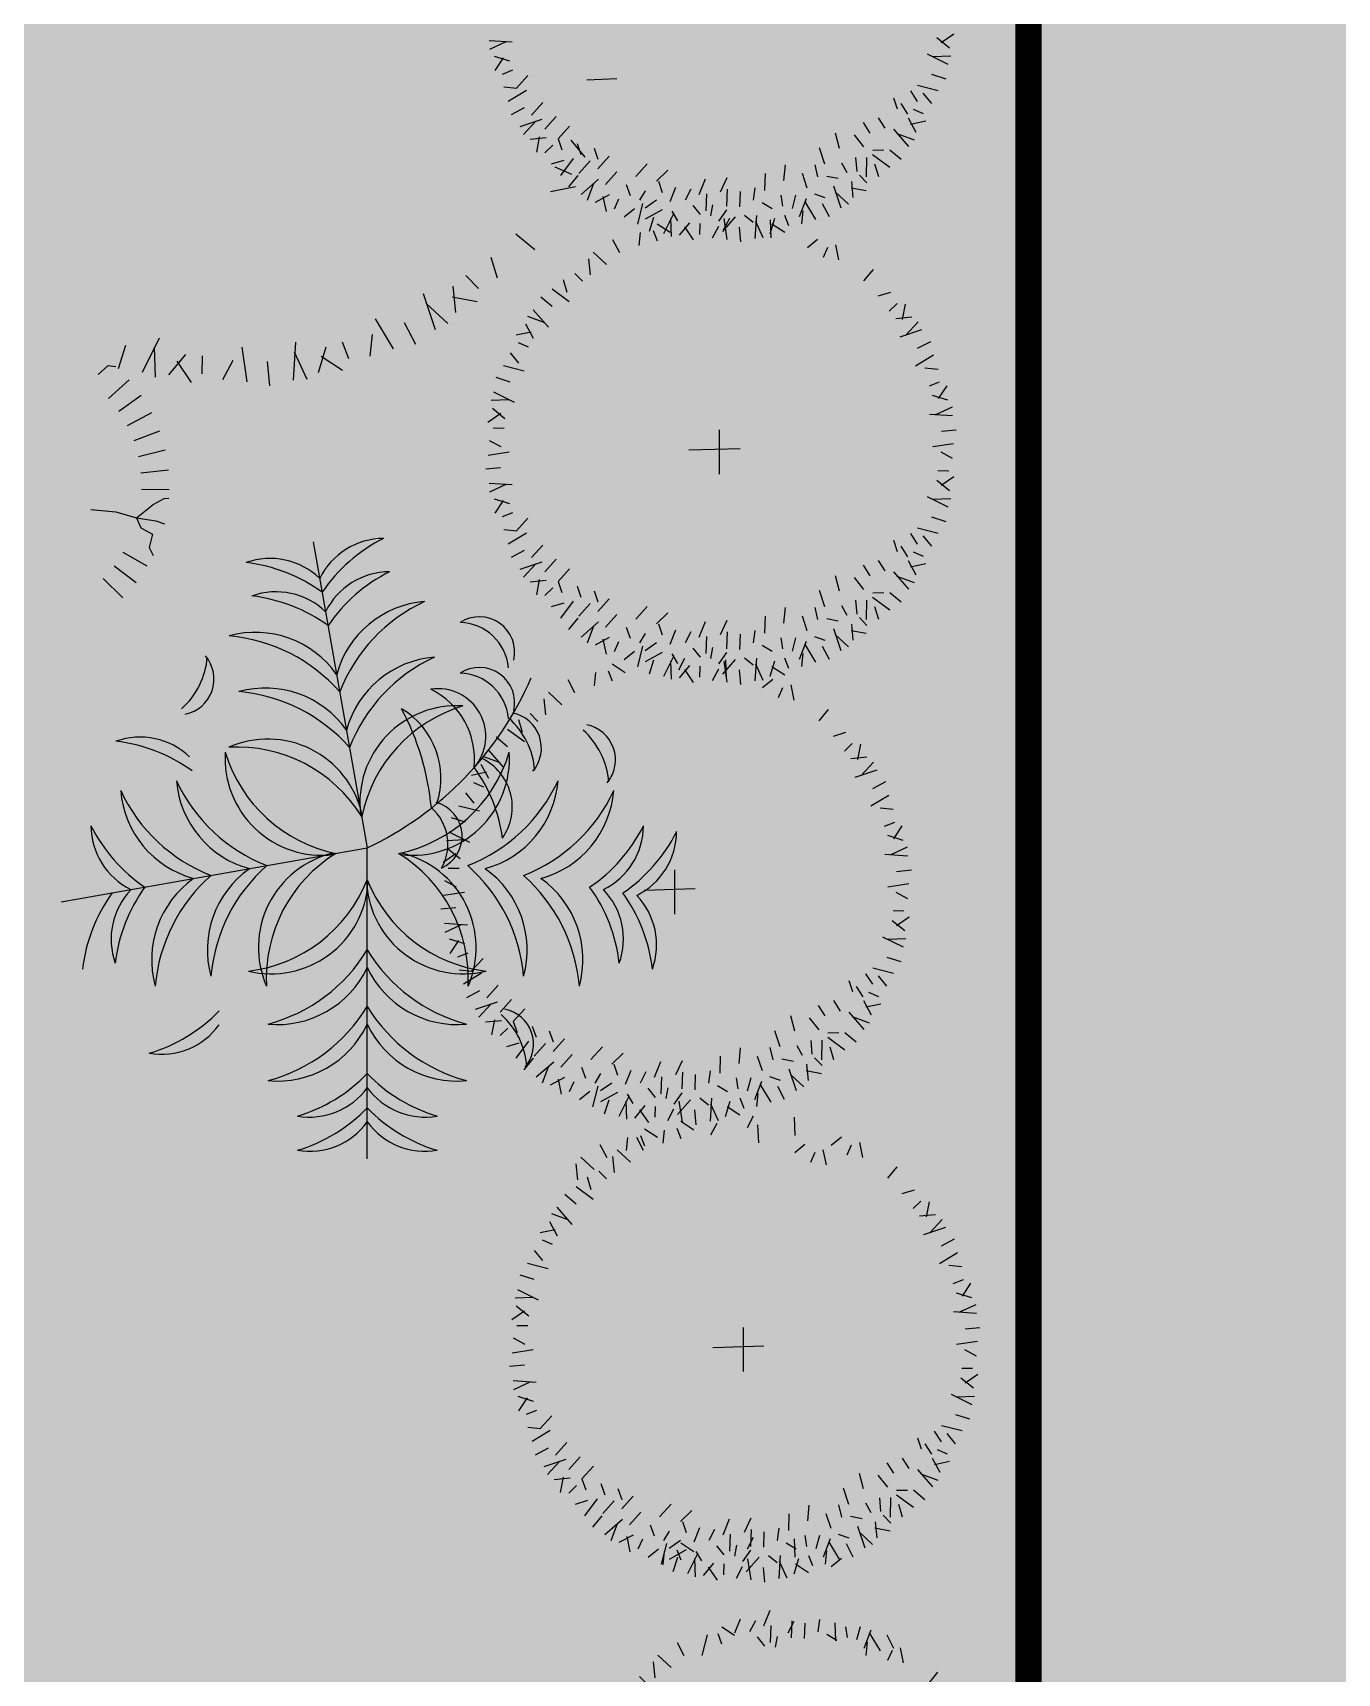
# Model space of a CAD drawing. Header units: millimetres. Extents: x 216896 to 446004, y 63591 to 243769.
# Drawn here: x 310912 to 313387, y 186574 to 189688 of the extents above; entities that cross this region are included whole.
import ezdxf

# ---------------------------------------------------------------- set-up
doc = ezdxf.new("R2010")
doc.units = ezdxf.units.MM
for name, color, linetype, true_color in [('green', 7, 'Continuous', 0x45e718), ('hatch', 7, 'Continuous', 0x515350), ('shadov', 7, 'Continuous', 0x2a3c34), ('trees', 7, 'Continuous', 0x547000)]:
    doc.layers.add(name, color=color, linetype=linetype, true_color=true_color)
doc.layers.add('wall', color=5, linetype='Continuous', lineweight=40)

# ---------------------------------------------------------------- blocks, each defined once
blk = doc.blocks.new('arbor2')
at = {"color": 0}
for p, q in [((-0.0858, 0.4092), (-0.0919, 0.4366)), ((-0.0337, 0.4362), (-0.0532, 0.4009)), ((-0.0029, 0.4442), (0.0167, 0.4223)), ((0.0347, 0.449), (0.0173, 0.4257)), ((0.0617, 0.4386), (0.0458, 0.4212)), ((0.0933, 0.45), (0.0739, 0.4243)), ((-0.1458, 0.4137), (-0.1508, 0.3835)), ((-0.1338, 0.4234), (-0.1154, 0.3942)), ((-0.0109, 0.4122), (-0.0132, 0.4328)), ((0.0573, 0.4078), (0.0663, 0.3875)), ((0.0879, 0.4222), (0.0785, 0.3914)), ((0.1157, 0.4006), (0.1329, 0.4188)), ((0.1285, 0.4207), (0.1191, 0.3898)), ((0.151, 0.41), (0.1426, 0.3821)), ((0.1799, 0.4095), (0.171, 0.3876)), ((-0.2024, 0.3442), (-0.2274, 0.3757)), ((-0.2012, 0.3625), (-0.2019, 0.3875)), ((-0.168, 0.3753), (-0.178, 0.3935)), ((0.0942, 0.399), (0.085, 0.3801)), ((0.1863, 0.379), (0.2017, 0.363)), ((0.2064, 0.3959), (0.1988, 0.3623)), ((0.224, 0.3833), (0.2218, 0.3625)), ((0.2511, 0.3761), (0.2379, 0.3535)), ((-0.253, 0.3081), (-0.2722, 0.3474)), ((-0.236, 0.3439), (-0.2521, 0.3669)), ((0.2685, 0.3644), (0.2468, 0.3344)), ((0.2563, 0.3441), (0.2475, 0.3207)), ((0.2644, 0.3606), (0.2755, 0.3218)), ((0.2956, 0.348), (0.3018, 0.3206)), ((-0.2931, 0.3251), (-0.2862, 0.2953)), ((-0.2858, 0.3386), (-0.2576, 0.3187)), ((0.2854, 0.3011), (0.2984, 0.3174)), ((0.3137, 0.3181), (0.3121, 0.2887)), ((-0.3159, 0.3095), (-0.2866, 0.3078)), ((-0.299, 0.2812), (-0.3152, 0.2941)), ((-0.3188, 0.2393), (-0.3541, 0.2588)), ((-0.3248, 0.2566), (-0.335, 0.2794)), ((0.3481, 0.2381), (0.3711, 0.2543)), ((-0.3498, 0.2261), (-0.3735, 0.2411)), ((-0.3954, 0.1869), (-0.3776, 0.162)), ((-0.3938, 0.2022), (-0.3601, 0.1945)), ((-0.3518, 0.1866), (-0.3846, 0.2155)), ((0.3667, 0.2034), (0.3918, 0.2041)), ((-0.4105, 0.1637), (-0.3827, 0.1734)), ((0.3796, 0.1701), (0.3978, 0.1802)), ((0.4122, 0.175), (0.3995, 0.1485)), ((-0.3984, 0.1115), (-0.4166, 0.1287)), ((-0.384, 0.1441), (-0.4039, 0.1498)), ((0.4179, 0.1479), (0.3878, 0.1529)), ((0.4276, 0.136), (0.3984, 0.1176)), ((-0.3863, 0.0977), (-0.4263, 0.1023)), ((0.3869, 0.1173), (0.4305, 0.1201)), ((0.4134, 0.0879), (0.4408, 0.0941)), ((-0.4098, 0.0738), (-0.4375, 0.0785)), ((0.4008, 0.0568), (0.4396, 0.0679)), ((-0.4413, 0.0348), (-0.4073, 0.0406)), ((-0.3966, 0.0364), (-0.438, 0.0506)), ((0.0096, 0.0359), (-0.0121, -0.0451)), ((0.4173, 0.0487), (0.4407, 0.0398)), ((-0.442, -0.0071), (-0.4201, 0.0125)), ((-0.4369, 0.02), (-0.411, 0.0039)), ((0.0385, -0.0091), (-0.056, 0.0132)), ((0.4164, 0.0131), (0.4371, 0.0154)), ((0.4484, 0.005), (0.4265, -0.0145)), ((-0.41, -0.0152), (-0.4307, -0.0174)), ((0.4433, -0.0221), (0.4174, -0.006)), ((-0.4109, -0.0507), (-0.4343, -0.0419)), ((-0.3944, -0.0588), (-0.4332, -0.0699)), ((-0.3846, -0.0322), (-0.4117, -0.0497)), ((0.403, -0.0385), (0.4444, -0.0527)), ((0.4477, -0.0369), (0.4137, -0.0427)), ((-0.407, -0.09), (-0.4344, -0.0962)), ((-0.37, -0.0888), (-0.3971, -0.1064)), ((0.4162, -0.0758), (0.4439, -0.0806)), ((-0.3805, -0.1194), (-0.4241, -0.1222)), ((-0.4212, -0.138), (-0.392, -0.1196)), ((-0.3527, -0.1214), (-0.3797, -0.139)), ((0.3927, -0.0998), (0.4327, -0.1044)), ((0.4048, -0.1136), (0.423, -0.1307)), ((-0.4115, -0.15), (-0.3814, -0.155)), ((-0.4058, -0.177), (-0.3931, -0.1506)), ((-0.333, -0.1453), (-0.3601, -0.1628)), ((0.3904, -0.1461), (0.4103, -0.1519)), ((-0.3732, -0.1722), (-0.3914, -0.1822)), ((-0.3601, -0.1628), (-0.3586, -0.185)), ((-0.3277, -0.1808), (-0.3262, -0.203)), ((0.4018, -0.1889), (0.384, -0.1641)), ((0.4169, -0.1658), (0.3891, -0.1755)), ((-0.3603, -0.2054), (-0.3854, -0.2062)), ((-0.342, -0.2066), (-0.3736, -0.2317)), ((-0.2987, -0.1979), (-0.2972, -0.22)), ((0.3582, -0.1886), (0.391, -0.2176)), ((0.4002, -0.2043), (0.3665, -0.1966)), ((-0.3417, -0.2402), (-0.3647, -0.2564)), ((-0.3119, -0.2192), (-0.3389, -0.2368)), ((-0.2748, -0.2198), (-0.3019, -0.2374)), ((-0.1885, -0.2484), (-0.1689, -0.2704)), ((0.3091, -0.2484), (0.3163, -0.2709)), ((0.3252, -0.2413), (0.3605, -0.2609)), ((0.3562, -0.2282), (0.3799, -0.2432)), ((-0.306, -0.2572), (-0.3453, -0.2765)), ((-0.3365, -0.29), (-0.3165, -0.2618)), ((-0.3194, -0.2693), (-0.301, -0.2985)), ((-0.2687, -0.2525), (-0.2957, -0.27)), ((-0.2713, -0.2835), (-0.2775, -0.2561)), ((-0.2092, -0.2529), (-0.2363, -0.2705)), ((-0.2321, -0.2796), (-0.2232, -0.2562)), ((-0.1741, -0.2747), (-0.2004, -0.2894)), ((-0.1965, -0.2804), (-0.1988, -0.2598)), ((-0.0699, -0.2921), (-0.0527, -0.2739)), ((0.2749, -0.2523), (0.2764, -0.2744)), ((0.2856, -0.2669), (0.2928, -0.2894)), ((0.3312, -0.2587), (0.3414, -0.2815)), ((-0.3229, -0.2974), (-0.2932, -0.2904)), ((-0.3073, -0.3202), (-0.3057, -0.2908)), ((-0.279, -0.3032), (-0.292, -0.3194)), ((-0.2575, -0.2803), (-0.256, -0.3024)), ((-0.2259, -0.3012), (-0.241, -0.3157)), ((-0.1969, -0.2903), (-0.1954, -0.3124)), ((-0.1688, -0.3103), (-0.1862, -0.3335)), ((-0.1101, -0.3092), (-0.1295, -0.335)), ((0.0208, -0.2967), (0.0132, -0.3304)), ((0.1144, -0.3076), (0.1161, -0.3399)), ((0.1508, -0.2882), (0.1504, -0.3182)), ((0.1843, -0.3013), (0.1958, -0.328)), ((0.2068, -0.2831), (0.214, -0.3055)), ((0.2369, -0.2818), (0.2441, -0.3043)), ((0.2594, -0.3102), (0.2786, -0.3495)), ((0.2995, -0.3272), (0.2926, -0.2974)), ((0.3054, -0.2832), (0.3216, -0.2962)), ((-0.2545, -0.329), (-0.2773, -0.3393)), ((-0.2371, -0.3231), (-0.2566, -0.3583)), ((-0.2097, -0.3241), (-0.2344, -0.333)), ((-0.1418, -0.3206), (-0.1576, -0.3381)), ((-0.1155, -0.337), (-0.1249, -0.3678)), ((-0.0697, -0.3177), (-0.0893, -0.3405)), ((-0.075, -0.3386), (-0.0844, -0.3694)), ((0.0023, -0.3282), (-0.0072, -0.3591)), ((0.0432, -0.3224), (0.0325, -0.3505)), ((0.0975, -0.3367), (0.0966, -0.3603)), ((0.211, -0.3382), (0.2314, -0.3432)), ((0.2922, -0.3407), (0.264, -0.3208)), ((-0.2039, -0.3443), (-0.2399, -0.3533)), ((-0.224, -0.354), (-0.239, -0.3777)), ((-0.1844, -0.356), (-0.2133, -0.3889)), ((-0.2, -0.398), (-0.1924, -0.3643)), ((-0.1873, -0.3518), (-0.1816, -0.372)), ((-0.1461, -0.3515), (-0.1371, -0.3717)), ((-0.1093, -0.3603), (-0.1184, -0.3791)), ((-0.0525, -0.3493), (-0.0609, -0.3771)), ((-0.0235, -0.3498), (-0.0325, -0.3716)), ((0.0702, -0.3462), (0.0718, -0.3752)), ((0.0753, -0.3657), (0.0981, -0.3554)), ((0.114, -0.3632), (0.1339, -0.3729)), ((0.1479, -0.3462), (0.153, -0.3666)), ((0.1758, -0.3437), (0.1712, -0.3695)), ((0.1962, -0.3488), (0.186, -0.3844)), ((0.2076, -0.3646), (0.2083, -0.3896)), ((0.2088, -0.3463), (0.2338, -0.3778)), ((0.2424, -0.346), (0.2586, -0.3689)), ((-0.1847, -0.3996), (-0.1599, -0.3818)), ((-0.1616, -0.4147), (-0.1713, -0.387)), ((-0.1419, -0.3882), (-0.1477, -0.4082)), ((-0.1093, -0.4026), (-0.1265, -0.4208)), ((-0.0862, -0.3763), (-0.1064, -0.3931)), ((-0.0739, -0.3933), (-0.1046, -0.414)), ((-0.0956, -0.3905), (-0.1001, -0.4305)), ((-0.0557, -0.3947), (-0.0434, -0.4117)), ((-0.0343, -0.4008), (-0.0484, -0.4422)), ((-0.0171, -0.3802), (-0.0017, -0.3962)), ((0.0205, -0.3759), (0.0184, -0.3968)), ((0.0477, -0.3831), (0.0345, -0.4058)), ((0.0651, -0.3948), (0.0433, -0.4248)), ((0.061, -0.3987), (0.0721, -0.4374)), ((0.0826, -0.3899), (0.1, -0.4017)), ((0.0998, -0.3915), (0.1128, -0.3753)), ((0.1216, -0.3847), (0.1243, -0.4284)), ((0.1402, -0.4254), (0.1218, -0.3962)), ((0.1281, -0.3745), (0.1265, -0.4039)), ((0.1522, -0.4157), (0.1572, -0.3856)), ((0.1792, -0.41), (0.1527, -0.3973)), ((0.1744, -0.3774), (0.1844, -0.3956)), ((-0.0716, -0.4141), (-0.0764, -0.4417)), ((-0.0327, -0.4456), (-0.0385, -0.4115)), ((-0.0179, -0.4412), (-0.0017, -0.4152)), ((0.0093, -0.4463), (-0.0103, -0.4243)), ((0.0173, -0.4143), (0.0196, -0.4349)), ((0.0529, -0.4151), (0.044, -0.4385)), ((0.0922, -0.4112), (0.0983, -0.4386))]:
    blk.add_line(p, q, dxfattribs=at)

msp = doc.modelspace()

# ---------------------------------------------------------------- hatches: boundary and pattern name
at = {"layer": 'hatch'}
h = msp.add_hatch(color=256, dxfattribs=at)
h.dxf.hatch_style = 1
h.paths.add_polyline_path([(312801.2, 225349), (334247.5, 225349), (334247.5, 213300), (335983.2, 213300), (335983.3, 198150.6), (333876.2, 198150.6), (333876.2, 178150), (331284.9, 178150), (331284.9, 168225), (309333.4, 168225), (309333.4, 178300), (312801.2, 178300)])
at = {"layer": 'shadov', "ltscale": 0.1}
h = msp.add_hatch(dxfattribs=at)
h.set_pattern_fill('DOTS', color=256, scale=0.001)
h.paths.add_polyline_path([(301407.1, 217899.8), (312801.2, 225349), (312801.2, 212348), (312876.2, 207772.5), (312801.2, 178300), (309333.4, 178300), (309333.4, 168225), (331284.9, 168225), (319890.8, 160775.8), (297939.4, 160775.8), (297939.4, 170850.8), (301375.7, 173101.6)])

# ---------------------------------------------------------------- linework, layer by layer
at = {"layer": 'green'}
for p in [(311444.2, 188721.4), (310965.6, 188037.9), (311546.7, 187550.2)]:
    msp.add_line(p, (311546.7, 188140.3), dxfattribs=at)
for centre, radius, start, end in [((311578.6, 188591.7), 136.2, 90.3757, 153.7101), ((311715, 188453.8), 306.6, 116.6207, 145.9237), ((311362.3, 188553.6), 136.2, 46.29, 109.6243), ((311281.3, 188377.3), 306.6, 54.0763, 83.3794), ((311589.7, 188528.4), 136.2, 90.3757, 153.7101), ((311726.2, 188390.5), 306.6, 116.6207, 145.9237), ((311373.5, 188490.2), 136.2, 46.29, 109.6243), ((311292.4, 188314), 306.6, 54.0763, 83.3794), ((311670.6, 188420.1), 188.6, 94.6063, 164.7511), ((311788.9, 188321.5), 316.2, 114.9635, 158.6288), ((311334.5, 188360.9), 188.6, 35.2489, 105.3937), ((311759.2, 188511.7), 67.3, 347.0578, 122.8533), ((311720.5, 188473.8), 94.5, 5.1845, 88.654), ((311257.1, 188227.7), 316.2, 41.3712, 85.0366), ((311096, 188514.5), 147.6, 311.7894, 355.382), ((311188, 188460.8), 67.9, 281.2525, 40.258), ((311689.2, 188314.4), 188.6, 94.6063, 164.7511), ((311807.5, 188215.8), 316.2, 114.9635, 158.6288), ((311272.5, 188715.8), 637.5, 295.4772, 336.6585), ((311759.2, 188415.5), 67.3, 347.0578, 122.8533), ((311720.5, 188377.6), 94.5, 5.1845, 88.654), ((311353.2, 188255.2), 188.6, 35.2489, 105.3937), ((311275.7, 188122), 316.2, 41.3712, 85.0366), ((311681.2, 188352.1), 90.4, 318.8744, 98.9763), ((311602.7, 188308.7), 147.5, 353.7537, 64.0971), ((311716.5, 188226.3), 183.9, 86.3654, 186.5741), ((311808.6, 188143.5), 278.2, 106.8122, 168.3336), ((311533.7, 188273.1), 152.8, 341.4477, 59.3673), ((311172, 188169.5), 498.5, 5.4008, 28.1391), ((311809.2, 188329.8), 67.9, 319.742, 78.7476), ((311717.3, 188276.1), 147.6, 4.618, 48.2107), ((311857.8, 188253.9), 147.6, 4.618, 48.2107), ((311949.8, 188307.6), 67.9, 319.742, 78.7476), ((311115.5, 188214.5), 136.2, 46.29, 109.6243), ((311034.4, 188038.3), 306.6, 54.0763, 83.3794), ((311357.7, 188163), 183.9, 13.426, 113.6346), ((311299.4, 188053.7), 278.2, 31.6665, 93.1878), ((311460.7, 188310.2), 183.9, 176.3654, 276.5741), ((311543.5, 188402.3), 278.2, 196.8122, 258.3336), ((311549.9, 188402.3), 278.2, 281.6665, 343.1878), ((311632.7, 188310.2), 183.9, 263.426, 3.6346), ((311719.2, 188218), 102.6, 324.9866, 64.4034), ((311510.7, 188120.2), 295, 7.5759, 35.8942), ((311365.5, 188382.5), 316.2, 204.9635, 248.6288), ((311266.8, 188264.2), 188.6, 184.6063, 254.7511), ((311372.6, 188282.9), 188.6, 184.6063, 254.7511), ((311471.2, 188401.2), 316.2, 204.9635, 248.6288), ((311622.1, 188401.2), 316.2, 291.3712, 335.0366), ((311720.8, 188282.9), 188.6, 285.2489, 355.3937), ((311727.9, 188382.5), 316.2, 291.3712, 335.0366), ((311826.5, 188264.2), 188.6, 285.2489, 355.3937), ((311607.5, 188147.3), 92.1, 330.4398, 48.6694), ((311660.3, 188162.4), 66.4, 294.2258, 75.1279), ((311296.5, 188319.8), 306.6, 206.6207, 235.9237), ((311158.6, 188183.4), 136.2, 180.3757, 243.7101), ((311796.9, 188319.8), 306.6, 304.0763, 333.3794), ((311934.7, 188183.4), 136.2, 296.29, 359.6243), ((311859.7, 188308.7), 306.6, 304.0763, 333.3794), ((311997.6, 188172.3), 136.2, 296.29, 359.6243), ((311524, 187951.3), 183.9, 103.426, 203.6346), ((311633.3, 187893.1), 278.2, 121.6665, 183.1878), ((311460.1, 187893.1), 278.2, 356.8122, 58.3336), ((311569.4, 187951.3), 183.9, 336.3654, 76.5741), ((311326.1, 187928.2), 188.6, 125.2489, 195.3937), ((311459.3, 187850.7), 316.2, 131.3712, 175.0366), ((311431.8, 187946.8), 188.6, 125.2489, 195.3937), ((311565, 187869.4), 316.2, 131.3712, 175.0366), ((311528.4, 187869.4), 316.2, 4.9635, 48.6288), ((311661.5, 187946.8), 188.6, 344.6063, 54.7511), ((311634.1, 187850.7), 316.2, 4.9635, 48.6288), ((311767.3, 187928.2), 188.6, 344.6063, 54.7511), ((311311, 187875.1), 306.6, 144.0763, 173.3794), ((311196.8, 187967.1), 136.2, 136.29, 199.6243), ((311373, 187886.1), 306.6, 144.0763, 173.3794), ((311288.1, 188182.6), 278.2, 276.8122, 338.3336), ((311364.5, 188085.1), 183.9, 256.3654, 356.5741), ((311728.9, 188085.1), 183.9, 183.426, 283.6346), ((311805.2, 188182.6), 278.2, 201.6665, 263.1878), ((311720.4, 187886.1), 306.6, 6.6207, 35.9237), ((311896.6, 187967.1), 136.2, 340.3757, 43.7101), ((311783.3, 187875), 306.6, 6.6207, 35.9237), ((311959.5, 187956.1), 136.2, 340.3757, 43.7101), ((311276.7, 188111.3), 316.2, 284.9635, 328.6288), ((311816.7, 188111.3), 316.2, 211.3712, 255.0366), ((311376.1, 187993.6), 188.6, 264.6063, 334.7511), ((311717.3, 187993.6), 188.6, 205.2489, 275.3937), ((311276.7, 188004), 316.2, 284.9635, 328.6288), ((311816.7, 188004), 316.2, 211.3712, 255.0366), ((311794.4, 187767.7), 67.9, 319.742, 78.7476), ((311045.4, 188044.3), 306.6, 286.6207, 315.9237), ((311155.8, 187884.8), 136.2, 260.3757, 323.7101), ((311376.1, 187886.3), 188.6, 264.6063, 334.7511), ((311717.3, 187886.3), 188.6, 205.2489, 275.3937), ((311702.5, 187714), 147.6, 4.618, 48.2107), ((311326.4, 187925.1), 306.6, 286.6207, 315.9237), ((311766.9, 187925.1), 306.6, 224.0763, 253.3794), ((311436.9, 187765.6), 136.2, 260.3757, 323.7101), ((311656.5, 187765.6), 136.2, 216.29, 279.6243), ((311326.4, 187860.1), 306.6, 286.6207, 315.9237), ((311766.9, 187860.1), 306.6, 224.0763, 253.3794), ((311436.9, 187700.7), 136.2, 260.3757, 323.7101), ((311656.5, 187700.7), 136.2, 216.29, 279.6243)]:
    msp.add_arc(centre, radius, start, end, dxfattribs=at)
at = {"layer": 'trees'}
for p, q in [((311821.9, 189669.7), (311778.3, 189672.6)), ((311779.1, 189656.5), (311810.5, 189670.9)), ((312651.4, 189658.6), (312627.8, 189678)), ((312660, 189684.9), (312635.7, 189668.3)), ((311787.2, 189643.4), (311816.4, 189634.5)), ((311789.3, 189615.8), (311805.4, 189640.4)), ((312609.2, 189647.6), (312648.4, 189628.2)), ((312653.8, 189643.4), (312619.3, 189642.1)), ((311822.3, 189616.4), (311802.9, 189608.8)), ((312617.5, 189608.9), (312644.3, 189600.5)), ((311830.7, 189581.8), (311805.8, 189584.3)), ((311848.7, 189578.2), (311814.1, 189557.5)), ((311851.2, 189606.5), (311829.6, 189582.5)), ((312020.1, 189600), (311963.1, 189597.8)), ((312577.3, 189577.2), (312590.1, 189557.3)), ((312591, 189588.2), (312630.1, 189578.4)), ((311880, 189555.6), (311858.4, 189531.6)), ((312545.3, 189564.5), (312552.5, 189543.6)), ((312559.3, 189553.2), (312572.1, 189533.3)), ((312601.2, 189573), (312617.1, 189553.6)), ((311844.6, 189544.9), (311819.7, 189531.8)), ((311877.8, 189523.3), (311836.3, 189509.3)), ((311843.3, 189494.8), (311866.7, 189520.1)), ((311905.2, 189528.6), (311883.6, 189504.6)), ((312487.4, 189517.2), (312500.2, 189497.4)), ((312516.2, 189526.2), (312529, 189506.4)), ((312588.4, 189498.6), (312574, 189525.6)), ((312606.4, 189519.6), (312577.6, 189513.6)), ((312582.7, 189542.6), (312601.7, 189534.2)), ((311855.8, 189485.7), (311886.2, 189488.7)), ((311868.3, 189461.1), (311873.7, 189490)), ((311930.3, 189510.6), (311908.8, 189486.6)), ((311908.8, 189486.6), (311915.9, 189465.7)), ((311933.2, 189483.6), (311959.3, 189451.6)), ((312434.7, 189497.8), (312442.1, 189468.7)), ((312470.4, 189493.8), (312488.4, 189471)), ((312545.3, 189504.6), (312574, 189471.7)), ((312584.8, 189483.6), (312552.5, 189495.6)), ((311898.5, 189474.2), (311883.6, 189459.8)), ((311944.7, 189477.6), (311951.9, 189456.7)), ((311977.1, 189468.7), (311984.3, 189447.7)), ((312005.8, 189453.7), (311984.3, 189429.7)), ((312404.5, 189469.6), (312414.5, 189438.9)), ((312505.7, 189456.7), (312538.1, 189432.7)), ((312505.8, 189465.1), (312526.7, 189465.5)), ((312538.1, 189465.7), (312559.6, 189447.7)), ((311919.5, 189445.4), (311895.5, 189438.2)), ((311902.5, 189433.4), (311934, 189419.6)), ((311937.5, 189449), (311913.5, 189416.7)), ((311969.9, 189444.7), (311948.3, 189420.7)), ((312020.2, 189423.7), (311998.7, 189399.7)), ((312077.8, 189438.7), (312056.2, 189414.7)), ((312117.3, 189426.7), (312095.7, 189405.7)), ((312301.6, 189420.7), (312300.4, 189388.4)), ((312339.6, 189436.9), (312336.5, 189407)), ((312371.8, 189420.9), (312380.8, 189393.3)), ((312395.7, 189437.1), (312401, 189414.1)), ((312446.9, 189441), (312457, 189422.6)), ((312473.2, 189450.7), (312475.4, 189424.5)), ((312494.2, 189451), (312493.6, 189414)), ((312509.3, 189438.7), (312516.5, 189414.7)), ((311941.7, 189395.5), (311894.2, 189385.6)), ((311946.5, 189416.7), (311928.5, 189395.1)), ((311985.4, 189409.5), (311952.5, 189380.7)), ((311964.5, 189369.9), (311976.5, 189402.3)), ((312038.2, 189399.7), (312045.4, 189378.8)), ((312099.3, 189405.7), (312106.5, 189384.8)), ((312131.7, 189393.7), (312120.9, 189366.8)), ((312160.5, 189390.7), (312149.7, 189369.8)), ((312188.1, 189410), (312176, 189380)), ((312229.3, 189412.2), (312216.2, 189385.1)), ((312229.6, 189390.7), (312228.5, 189358.5)), ((312282.2, 189393.2), (312279.2, 189369.8)), ((312418.5, 189415.8), (312440.3, 189411.6)), ((312431.4, 189397), (312445.4, 189355.5)), ((312493.6, 189387.4), (312464.8, 189392.9)), ((312469, 189374.9), (312466, 189405.3)), ((312480.5, 189417.7), (312494.9, 189402.7)), ((311979.5, 189366.3), (312006.4, 189380.7)), ((312000.4, 189348.3), (311994.4, 189377.1)), ((312023.4, 189372), (312015.1, 189353)), ((312069, 189363.7), (312059.3, 189324.6)), ((312074.2, 189387.8), (312063.4, 189369.8)), ((312095.7, 189369.8), (312074.2, 189354.8)), ((312164.2, 189359.8), (312178.2, 189342.6)), ((312190.1, 189381.7), (312189, 189349.5)), ((312202.1, 189360.9), (312198.1, 189340.3)), ((312254.1, 189386.2), (312253.2, 189357.1)), ((312296.3, 189365.4), (312315.3, 189354)), ((312331.6, 189379.3), (312334.8, 189358.6)), ((312359.6, 189379.4), (312352.7, 189354.1)), ((312379.5, 189372.6), (312366.2, 189338)), ((312376.5, 189367.8), (312397.3, 189333.3)), ((312395.2, 189381.9), (312415, 189375)), ((312409.9, 189363.7), (312422.9, 189338.9)), ((312459.9, 189362.5), (312434.6, 189385.9)), ((312053.8, 189353.5), (312034.4, 189337.7)), ((312106.5, 189351.8), (312074.2, 189333.8)), ((312089.7, 189337.2), (312081.4, 189310.4)), ((312128.5, 189345.5), (312109, 189306.3)), ((312124.2, 189300.9), (312122.9, 189335.4)), ((312124.5, 189348.8), (312135.3, 189330.8)), ((312139.4, 189303.3), (312158.8, 189326.9)), ((312228.5, 189351.3), (312213.4, 189329.9)), ((312244.8, 189338.1), (312220.6, 189310.2)), ((312222.5, 189313.7), (312234.4, 189335.7)), ((312223.2, 189335.2), (312229.1, 189295.3)), ((312262.8, 189341.5), (312279, 189328.3)), ((312285.1, 189341.1), (312282.1, 189297.4)), ((312298.2, 189298.3), (312283.8, 189329.7)), ((312311.3, 189306.3), (312320.2, 189335.6)), ((312311.3, 189332.7), (312312.7, 189298.2)), ((312338.4, 189341.5), (312345.9, 189322.1)), ((312373, 189349.8), (312370.4, 189324.9)), ((311828.8, 189306.3), (311864.4, 189276.6)), ((312062.6, 189283.8), (312065.1, 189308.7)), ((312097.2, 189292.1), (312089.6, 189311.5)), ((312096.7, 189325.1), (312121.3, 189309)), ((312165.7, 189294.7), (312149.1, 189319)), ((312177.8, 189325.4), (312177.4, 189304.7)), ((312213, 189319.9), (312201.2, 189297.9)), ((312252.4, 189318.6), (312255, 189290.7)), ((312338.9, 189308.5), (312314.3, 189324.6)), ((312381.8, 189280.1), (312401.2, 189295.9)), ((311975.6, 189271.1), (312000.9, 189247.7)), ((312025.7, 189269.9), (312012.6, 189294.7)), ((312412.2, 189261.6), (312420.5, 189280.6)), ((312435.1, 189285.3), (312441.1, 189256.5)), ((311781.3, 189261.8), (311793.1, 189222.2)), ((311966.6, 189258.7), (311969.5, 189228.3)), ((312489.1, 189216.9), (312507, 189238.5)), ((311714.6, 189156.4), (311709.7, 189206.7)), ((311733.7, 189227.1), (311757.5, 189202.3)), ((311926.3, 189194.9), (311919.1, 189218.9)), ((311955, 189215.9), (311940.6, 189230.9)), ((311652.6, 189192.8), (311675.6, 189124.3)), ((311699.7, 189135.8), (311657.9, 189174.6)), ((311755.4, 189177.1), (311707.7, 189186.1)), ((311897.5, 189167.9), (311875.9, 189185.9)), ((311929.9, 189176.9), (311897.5, 189200.9)), ((312516, 189188.2), (312540, 189195.4)), ((312537, 189159.4), (312552, 189173.8)), ((312567.3, 189172.5), (312561.8, 189143.6)), ((311561.8, 189144.7), (311596.1, 189087.6)), ((311850.7, 189150), (311883.1, 189138)), ((311890.3, 189129), (311861.5, 189162)), ((312579.8, 189147.9), (312549.4, 189144.9)), ((311556, 189114.9), (311551.8, 189073.8)), ((311616.9, 189137.9), (311638.5, 189096.8)), ((311829.2, 189114), (311857.9, 189120)), ((311847.1, 189135), (311861.5, 189108)), ((312557.8, 189110.3), (312599.2, 189124.3)), ((312592.3, 189138.8), (312568.8, 189113.5)), ((311087.9, 189094.1), (311074.1, 189049.8)), ((311151.9, 189107.7), (311119.8, 189043)), ((311144.9, 189034.1), (311142.7, 189091.1)), ((311308.4, 189090.7), (311318.3, 189024.9)), ((311410.7, 189100.5), (311405.8, 189028.4)), ((311432.4, 189029.8), (311408.6, 189081.6)), ((311454.1, 189043.1), (311468.8, 189091.4)), ((311498.8, 189101.1), (311511.3, 189069.1)), ((311834.3, 189060.7), (311818.5, 189080)), ((311852.9, 189091), (311833.8, 189099.4)), ((312591, 189088.7), (312615.9, 189101.8)), ((311036.2, 189038.7), (311055.2, 189056)), ((311055.2, 189056), (311069.5, 189053.9)), ((311170, 189038.1), (311202.1, 189077.1)), ((311213.4, 189023.9), (311186.1, 189064)), ((311233.5, 189074.6), (311232.8, 189040.3)), ((311291.6, 189065.5), (311272, 189029.1)), ((311356.8, 189063.4), (311361, 189017.2)), ((311499.6, 189046.6), (311459, 189073.2)), ((311844.5, 189045.4), (311805.4, 189055.2)), ((312586.9, 189055.4), (312621.4, 189076.1)), ((312604.9, 189051.8), (312629.8, 189049.3)), ((311094.6, 189028.9), (311055.9, 188993.4)), ((311818.1, 189024.7), (311791.2, 189033.1)), ((312613.3, 189017.2), (312632.6, 189024.8)), ((312646.3, 189017.8), (312630.2, 188993.2)), ((311117.9, 188999), (311075.1, 188968.7)), ((311781.7, 188990.2), (311816.2, 188991.5)), ((311826.3, 188986), (311787.1, 189005.4)), ((312648.4, 188990.2), (312619.1, 188999.1)), ((311137.4, 188966.4), (311091.1, 188941.7)), ((311775.6, 188948.7), (311799.9, 188965.3)), ((311784.2, 188975), (311807.8, 188955.6)), ((312613.6, 188963.9), (312657.3, 188961)), ((312656.4, 188977.1), (312625.1, 188962.7)), ((311152.6, 188931.6), (311103.6, 188912.9)), ((311806.3, 188936.6), (311785.5, 188937)), ((312214.4, 188934), (312214.4, 188850.1)), ((312636.1, 188931.3), (312664.1, 188933.8)), ((311163.3, 188895.2), (311112.3, 188882.8)), ((311816, 188891.3), (311776.2, 188885.3)), ((311800.7, 188901.4), (311778.7, 188913.3)), ((312254, 188898), (312156.9, 188895.1)), ((312619.6, 188902.1), (312659.4, 188908)), ((312634.8, 188891.9), (312656.9, 188880)), ((311799.5, 188862), (311771.5, 188859.5)), ((311169.4, 188857.7), (311117.3, 188851.8)), ((311821.9, 188829.4), (311778.3, 188832.3)), ((311779.1, 188816.2), (311810.5, 188830.6)), ((312651.4, 188818.3), (312627.8, 188837.7)), ((312629.3, 188856.7), (312650.1, 188856.3)), ((312660, 188844.6), (312635.7, 188828)), ((311170.7, 188819.8), (311118.3, 188820.5)), ((311140.5, 188792.4), (311161, 188803.5)), ((311161, 188803.5), (311169.9, 188804.2)), ((311787.2, 188803.1), (311816.4, 188794.2)), ((311789.3, 188775.6), (311805.4, 188800.1)), ((312609.2, 188807.3), (312648.4, 188787.9)), ((312653.8, 188803.1), (312619.3, 188801.8)), ((311022, 188783), (311069.4, 188778.2)), ((311069.4, 188778.2), (311108.9, 188767.2)), ((311108.9, 188767.2), (311140.5, 188792.4)), ((311108.9, 188767.2), (311116.8, 188748.2)), ((311108.9, 188767.2), (311145.2, 188760.9)), ((311822.3, 188776.1), (311802.9, 188768.5)), ((312617.5, 188768.6), (312644.3, 188760.2)), ((311116.8, 188748.2), (311138.9, 188735.6)), ((311138.9, 188735.6), (311132.6, 188710.3)), ((311145.2, 188760.9), (311162, 188755.5)), ((311830.7, 188741.5), (311805.8, 188744)), ((311848.7, 188737.9), (311814.1, 188717.2)), ((311851.2, 188766.2), (311829.6, 188742.2)), ((312577.3, 188736.9), (312590.1, 188717)), ((312591, 188747.9), (312630.1, 188738.1)), ((311132.6, 188710.3), (311140.1, 188695.3)), ((311844.6, 188704.6), (311819.7, 188691.5)), ((311880, 188715.3), (311858.4, 188691.3)), ((312545.3, 188724.3), (312552.5, 188703.3)), ((312559.3, 188712.9), (312572.1, 188693.1)), ((312601.2, 188732.7), (312617.1, 188713.3)), ((311108.1, 188643.8), (311066.1, 188675.2)), ((311129.3, 188675.3), (311083.7, 188701.2)), ((311877.8, 188683), (311836.3, 188669)), ((311843.3, 188654.5), (311866.7, 188679.8)), ((311905.2, 188688.3), (311883.6, 188664.3)), ((312487.4, 188676.9), (312500.2, 188657.1)), ((312516.2, 188685.9), (312529, 188666.1)), ((312588.4, 188658.3), (312574, 188685.3)), ((312606.4, 188679.3), (312577.6, 188673.3)), ((312582.7, 188702.3), (312601.7, 188693.9)), ((311083.1, 188615.3), (311045.3, 188651.7)), ((311855.8, 188645.4), (311886.2, 188648.4)), ((311868.3, 188620.8), (311873.7, 188649.7)), ((311930.3, 188670.3), (311908.8, 188646.3)), ((311908.8, 188646.3), (311915.9, 188625.4)), ((312434.7, 188657.5), (312442.1, 188628.4)), ((312470.4, 188653.5), (312488.4, 188630.7)), ((312545.3, 188664.3), (312574, 188631.4)), ((312584.8, 188643.3), (312552.5, 188655.3)), ((311898.5, 188633.9), (311883.6, 188619.5)), ((311944.7, 188637.4), (311951.9, 188616.4)), ((311977.1, 188628.4), (311984.3, 188607.4)), ((312005.8, 188613.4), (311984.3, 188589.4)), ((312404.5, 188629.3), (312414.5, 188598.6)), ((312494.2, 188610.7), (312493.6, 188573.7)), ((312505.7, 188616.4), (312538.1, 188592.4)), ((312505.8, 188624.8), (312526.7, 188625.2)), ((312538.1, 188625.4), (312559.6, 188607.4)), ((311919.5, 188605.1), (311895.5, 188597.9)), ((311937.5, 188608.7), (311913.5, 188576.4)), ((311969.9, 188604.4), (311948.3, 188580.4)), ((312020.2, 188583.4), (311998.7, 188559.4)), ((312077.8, 188598.4), (312056.2, 188574.4)), ((312117.3, 188586.4), (312095.7, 188565.4)), ((312301.6, 188580.4), (312300.4, 188548.1)), ((312339.6, 188596.6), (312336.5, 188566.7)), ((312371.8, 188580.6), (312380.8, 188553)), ((312395.7, 188596.8), (312401, 188573.8)), ((312446.9, 188600.7), (312457, 188582.4)), ((312473.2, 188610.4), (312475.4, 188584.2)), ((312509.3, 188598.4), (312516.5, 188574.4)), ((311946.5, 188576.4), (311928.5, 188554.8)), ((311985.4, 188569.2), (311952.5, 188540.4)), ((311964.5, 188529.6), (311976.5, 188562)), ((312038.2, 188559.4), (312045.4, 188538.5)), ((312099.3, 188565.4), (312106.5, 188544.5)), ((312131.7, 188553.5), (312120.9, 188526.5)), ((312160.5, 188550.5), (312149.7, 188529.5)), ((312188.1, 188569.7), (312176, 188539.8)), ((312229.3, 188571.9), (312216.2, 188544.8)), ((312229.6, 188550.4), (312228.5, 188518.2)), ((312282.2, 188552.9), (312279.2, 188529.5)), ((312418.5, 188575.5), (312440.3, 188571.3)), ((312431.4, 188556.7), (312445.4, 188515.2)), ((312493.6, 188547.1), (312464.8, 188552.6)), ((312469, 188534.6), (312466, 188565.1)), ((312480.5, 188577.4), (312494.9, 188562.4)), ((311979.5, 188526), (312006.4, 188540.4)), ((312000.4, 188508), (311994.4, 188536.8)), ((312023.4, 188531.7), (312015.1, 188512.7)), ((312069, 188523.4), (312059.3, 188484.3)), ((312074.2, 188547.5), (312063.4, 188529.5)), ((312095.7, 188529.5), (312074.2, 188514.5)), ((312164.2, 188519.5), (312178.2, 188502.3)), ((312190.1, 188541.4), (312189, 188509.2)), ((312202.1, 188520.6), (312198.1, 188500)), ((312254.1, 188545.9), (312253.2, 188516.8)), ((312296.3, 188525.1), (312315.3, 188513.7)), ((312331.6, 188539), (312334.8, 188518.3)), ((312359.6, 188539.1), (312352.7, 188513.8)), ((312379.5, 188532.3), (312366.2, 188497.7)), ((312376.5, 188527.5), (312397.3, 188493)), ((312395.2, 188541.6), (312415, 188534.7)), ((312409.9, 188523.4), (312422.9, 188498.6)), ((312459.9, 188522.2), (312434.6, 188545.6)), ((312011.7, 188489.7), (312036.3, 188473.5)), ((312053.8, 188513.2), (312034.4, 188497.4)), ((312106.5, 188511.5), (312074.2, 188493.5)), ((312089.7, 188496.9), (312081.4, 188470.1)), ((312128.5, 188505.2), (312109, 188466)), ((312124.2, 188460.6), (312122.9, 188495.1)), ((312124.5, 188508.5), (312135.3, 188490.5)), ((312137.6, 188478.2), (312149.5, 188500.2)), ((312139.4, 188463), (312158.8, 188486.6)), ((312228.5, 188511), (312213.4, 188489.6)), ((312244.8, 188497.8), (312220.6, 188469.9)), ((312223.2, 188494.9), (312229.1, 188455)), ((312226.4, 188497.2), (312227.7, 188462.7)), ((312262.8, 188501.2), (312279, 188488)), ((312285.1, 188500.8), (312282.1, 188457.2)), ((312298.2, 188458), (312283.8, 188489.4)), ((312311.3, 188466.1), (312320.2, 188495.3)), ((312338.4, 188501.2), (312345.9, 188481.8)), ((312373, 188509.5), (312370.4, 188484.6)), ((311940.7, 188434.4), (311927.7, 188459.2)), ((311977.6, 188448.3), (311980.2, 188473.2)), ((312012.2, 188456.7), (312004.7, 188476)), ((312165.7, 188454.4), (312149.1, 188478.7)), ((312177.8, 188485.1), (312177.4, 188464.4)), ((312213, 188479.6), (312201.2, 188457.6)), ((312252.4, 188478.3), (312255, 188450.4)), ((312296.8, 188444.6), (312316.2, 188460.5)), ((312338.9, 188468.2), (312314.3, 188484.3)), ((311890.7, 188435.7), (311916, 188412.2)), ((312327.2, 188426.1), (312335.5, 188445.1)), ((312350.2, 188449.8), (312356.2, 188421)), ((311870.1, 188380.4), (311855.7, 188395.4)), ((311881.6, 188423.2), (311884.6, 188392.8)), ((312404.1, 188381.5), (312422.1, 188403)), ((311844.9, 188341.4), (311812.5, 188365.4)), ((311841.3, 188359.4), (311834.1, 188383.4)), ((311812.5, 188332.5), (311791, 188350.4)), ((312431.1, 188352.7), (312455.1, 188359.9)), ((312452.1, 188323.9), (312467, 188338.3)), ((312482.4, 188337), (312476.9, 188308.2)), ((311762.2, 188299.5), (311776.6, 188272.5)), ((311765.8, 188314.5), (311798.2, 188302.5)), ((311805.3, 188293.5), (311776.6, 188326.5)), ((312494.9, 188312.4), (312464.4, 188309.4)), ((312507.3, 188303.3), (312483.9, 188278)), ((311744.2, 188278.5), (311773, 188284.5)), ((312472.8, 188274.8), (312514.3, 188288.8)), ((311749.4, 188225.2), (311733.5, 188244.6)), ((311767.9, 188255.6), (311748.9, 188263.9)), ((312502, 188219.9), (312536.5, 188240.6)), ((312506, 188253.3), (312530.9, 188266.3)), ((311759.6, 188209.9), (311720.5, 188219.7)), ((312519.9, 188216.4), (312544.8, 188213.8)), ((311733.1, 188189.2), (311706.3, 188197.6)), ((312528.3, 188181.8), (312547.7, 188189.3)), ((312561.3, 188182.3), (312545.2, 188157.7)), ((311696.8, 188154.7), (311731.3, 188156)), ((311741.4, 188150.5), (311702.2, 188169.9)), ((312563.4, 188154.7), (312534.2, 188163.6)), ((311690.6, 188113.3), (311714.9, 188129.8)), ((311699.2, 188139.5), (311722.8, 188120.1)), ((312528.7, 188128.4), (312572.3, 188125.5)), ((312571.5, 188141.6), (312540.1, 188127.2)), ((311721.3, 188101.1), (311700.5, 188101.5)), ((312129.5, 188098.5), (312129.5, 188014.6)), ((312551.1, 188095.8), (312579.1, 188098.4)), ((311731, 188055.8), (311691.2, 188049.8)), ((311715.8, 188065.9), (311693.8, 188077.8)), ((312169, 188062.6), (312071.9, 188059.6)), ((312534.6, 188066.6), (312574.4, 188072.5)), ((312549.9, 188056.4), (312571.9, 188044.5)), ((311714.5, 188026.5), (311686.5, 188024)), ((312544.4, 188021.2), (312565.1, 188020.8)), ((311737, 187993.9), (311693.3, 187996.9)), ((311694.2, 187980.7), (311725.5, 187995.2)), ((312566.5, 187982.8), (312542.8, 188002.2)), ((312575, 188009.1), (312550.8, 187992.5)), ((311702.2, 187967.6), (311731.5, 187958.7)), ((311704.3, 187940.1), (311720.4, 187964.6)), ((312524.3, 187971.8), (312563.5, 187952.4)), ((312568.9, 187967.6), (312534.4, 187966.3)), ((311737.3, 187940.6), (311718, 187933)), ((311766.3, 187930.7), (311744.7, 187906.7)), ((312532.6, 187933.1), (312559.4, 187924.7)), ((311745.7, 187906), (311720.8, 187908.5)), ((311763.7, 187902.4), (311729.2, 187881.7)), ((312492.4, 187901.4), (312505.1, 187881.5)), ((312506.1, 187912.4), (312545.2, 187902.6)), ((312516.3, 187897.2), (312532.1, 187877.8)), ((311759.6, 187869.1), (311734.8, 187856)), ((311795, 187879.8), (311773.5, 187855.8)), ((312460.3, 187888.8), (312467.5, 187867.8)), ((312474.4, 187877.4), (312487.2, 187857.6)), ((312497.7, 187866.8), (312516.8, 187858.4)), ((311792.9, 187847.5), (311751.4, 187833.6)), ((311758.3, 187819), (311781.8, 187844.3)), ((311820.2, 187852.8), (311798.6, 187828.8)), ((311845.4, 187834.8), (311823.8, 187810.9)), ((312402.5, 187841.4), (312415.2, 187821.6)), ((312431.2, 187850.4), (312444, 187830.6)), ((312503.5, 187822.8), (312489.1, 187849.8)), ((312521.4, 187843.8), (312492.7, 187837.8)), ((311770.8, 187809.9), (311801.2, 187812.9)), ((311783.3, 187785.3), (311788.8, 187814.2)), ((311823.8, 187810.9), (311831, 187789.9)), ((311859.8, 187801.9), (311867, 187780.9)), ((312349.8, 187822), (312357.1, 187792.9)), ((312385.5, 187818), (312403.4, 187795.2)), ((312460.3, 187828.8), (312489.1, 187795.9)), ((312499.9, 187807.9), (312467.5, 187819.8)), ((311813.6, 187798.4), (311798.6, 187784)), ((311852.5, 187773.2), (311828.6, 187740.9)), ((311892.1, 187792.9), (311899.3, 187771.9)), ((311920.9, 187777.9), (311899.3, 187753.9)), ((312319.6, 187793.8), (312329.6, 187763.1)), ((312388.3, 187774.9), (312390.5, 187748.7)), ((312409.2, 187775.2), (312408.6, 187738.2)), ((312420.8, 187789.3), (312441.8, 187789.7)), ((312420.8, 187780.9), (312453.1, 187756.9)), ((312453.1, 187789.9), (312474.7, 187771.9)), ((311834.6, 187769.6), (311810.6, 187762.5)), ((311861.5, 187740.9), (311843.6, 187719.3)), ((311884.9, 187768.9), (311863.4, 187744.9)), ((311935.3, 187747.9), (311913.7, 187724)), ((311992.8, 187762.9), (311971.2, 187738.9)), ((312032.4, 187750.9), (312010.8, 187729.9)), ((312216.6, 187744.9), (312215.5, 187712.7)), ((312254.6, 187761.1), (312251.6, 187731.2)), ((312286.8, 187745.1), (312295.9, 187717.5)), ((312310.8, 187761.3), (312316, 187738.3)), ((312333.5, 187740), (312355.3, 187735.8)), ((312361.9, 187765.2), (312372.1, 187746.9)), ((312395.6, 187741.9), (312410, 187727)), ((312424.4, 187762.9), (312431.5, 187738.9)), ((311900.5, 187733.7), (311867.5, 187704.9)), ((311879.5, 187694.1), (311891.5, 187726.5)), ((311953.3, 187724), (311960.5, 187703)), ((311989.2, 187712), (311978.4, 187694)), ((312014.4, 187729.9), (312021.6, 187709)), ((312046.8, 187718), (312036, 187691)), ((312075.5, 187715), (312064.7, 187694)), ((312103.1, 187734.2), (312091.1, 187704.3)), ((312144.4, 187736.4), (312131.3, 187709.3)), ((312144.7, 187714.9), (312143.6, 187682.7)), ((312169.2, 187710.4), (312168.3, 187681.3)), ((312197.2, 187717.4), (312194.3, 187694)), ((312346.5, 187721.2), (312360.4, 187679.7)), ((312375, 187686.7), (312349.7, 187710.1)), ((312408.7, 187711.6), (312379.8, 187717.1)), ((312384, 187699.1), (312381.1, 187729.6)), ((311894.5, 187690.5), (311921.5, 187704.9)), ((311915.5, 187672.6), (311909.5, 187701.3)), ((311938.4, 187696.2), (311930.1, 187677.2)), ((311968.8, 187677.7), (311949.4, 187661.9)), ((311984.1, 187687.9), (311974.3, 187648.8)), ((312010.8, 187694), (311989.2, 187679)), ((312079.3, 187684), (312093.2, 187666.8)), ((312105.1, 187705.9), (312104, 187673.7)), ((312117.2, 187685.1), (312113.2, 187664.5)), ((312211.4, 187689.6), (312230.3, 187678.2)), ((312246.6, 187703.6), (312249.9, 187682.8)), ((312274.7, 187703.7), (312267.8, 187678.3)), ((312294.5, 187696.8), (312281.3, 187662.2)), ((312291.6, 187692), (312312.3, 187657.5)), ((312310.2, 187706.1), (312330, 187699.2)), ((312324.9, 187688), (312338, 187663.1)), ((312021.6, 187676), (311989.2, 187658)), ((312004.8, 187661.4), (311996.4, 187634.6)), ((312043.5, 187669.7), (312024.1, 187630.5)), ((312039.3, 187625.1), (312037.9, 187659.6)), ((312039.6, 187673), (312050.4, 187655)), ((312054.5, 187627.5), (312073.9, 187651.1)), ((312092.9, 187649.6), (312092.5, 187628.9)), ((312143.6, 187675.6), (312128.4, 187654.1)), ((312159.9, 187662.3), (312135.6, 187634.4)), ((312138.2, 187659.4), (312144.2, 187619.5)), ((312177.8, 187665.7), (312194.1, 187652.5)), ((312200.1, 187665.3), (312197.1, 187621.7)), ((312213.2, 187622.5), (312198.8, 187653.9)), ((312226.4, 187630.6), (312235.3, 187659.8)), ((312253.9, 187632.7), (312229.4, 187648.8)), ((312253.4, 187665.7), (312261, 187646.3)), ((312288, 187674.1), (312285.5, 187649.2)), ((312080.7, 187619), (312064.2, 187643.2)), ((312128.1, 187644.1), (312116.2, 187622.1)), ((312142, 187621.3), (312166.6, 187605.2)), ((312167.5, 187642.9), (312170, 187614.9)), ((312198.7, 187595.9), (312210.6, 187617.9)), ((312267.9, 187609.9), (312279.8, 187631.9)), ((312287.5, 187614.9), (312288.8, 187580.4)), ((312356.7, 187628.9), (312358, 187594.4)), ((312038.7, 187566), (312041.3, 187590.9)), ((312071, 187566), (312058, 187590.9)), ((312073.3, 187574.3), (312065.8, 187593.7)), ((312072.8, 187607.3), (312097.4, 187591.2)), ((312107.9, 187579.9), (312110.5, 187604.8)), ((312142.5, 187588.3), (312135, 187607.6)), ((312427.1, 187576.3), (312446.5, 187592.1)), ((311951.8, 187553.4), (311977.1, 187529.9)), ((312001.8, 187552.1), (311988.8, 187576.9)), ((312011.9, 187554.8), (312014.9, 187524.4)), ((312021, 187567.3), (312046.3, 187543.8)), ((312357.9, 187562.3), (312377.3, 187578.2)), ((312388.3, 187543.8), (312396.6, 187562.8)), ((312411.3, 187567.5), (312417.3, 187538.7)), ((312457.5, 187557.7), (312465.8, 187576.8)), ((312480.5, 187581.4), (312486.5, 187552.7)), ((311942.7, 187540.9), (311945.7, 187510.5)), ((312000.4, 187512.1), (311986, 187527)), ((312534.4, 187513.1), (312552.4, 187534.7)), ((311975.2, 187473.1), (311942.8, 187497.1)), ((311971.6, 187491.1), (311964.4, 187515)), ((312561.4, 187484.3), (312585.4, 187491.5)), ((311942.8, 187464.1), (311921.3, 187482.1)), ((312582.4, 187455.6), (312597.3, 187470)), ((312612.7, 187468.7), (312607.2, 187439.8)), ((311892.5, 187431.1), (311906.9, 187404.2)), ((311896.1, 187446.1), (311928.5, 187434.1)), ((311935.6, 187425.2), (311906.9, 187458.1)), ((312625.2, 187444), (312594.7, 187441.1)), ((312637.6, 187435), (312614.2, 187409.7)), ((311874.5, 187410.2), (311903.3, 187416.2)), ((312603.1, 187406.5), (312644.6, 187420.4)), ((312636.3, 187384.9), (312661.2, 187398)), ((311879.7, 187356.8), (311863.8, 187376.2)), ((311898.2, 187387.2), (311879.2, 187395.5)), ((312632.3, 187351.6), (312666.8, 187372.3)), ((311889.9, 187341.6), (311850.8, 187351.3)), ((312650.2, 187348), (312675.1, 187345.5)), ((311863.4, 187320.9), (311836.6, 187329.2)), ((312658.6, 187313.4), (312678, 187321)), ((312691.6, 187313.9), (312675.5, 187289.3)), ((311827.1, 187286.4), (311861.6, 187287.7)), ((311871.7, 187282.1), (311832.5, 187301.6)), ((312693.7, 187286.4), (312664.5, 187295.3)), ((312701.8, 187273.2), (312670.4, 187258.8)), ((311820.9, 187244.9), (311845.2, 187261.5)), ((311829.5, 187271.2), (311853.1, 187251.8)), ((312659, 187260.1), (312702.6, 187257.1)), ((311846.1, 187197.6), (311824.1, 187209.4)), ((311851.6, 187232.8), (311830.8, 187233.2)), ((312259.8, 187230.2), (312259.8, 187146.3)), ((312681.4, 187227.5), (312709.4, 187230)), ((311861.3, 187187.4), (311821.5, 187181.5)), ((312299.3, 187194.2), (312202.2, 187191.2)), ((312664.9, 187198.2), (312704.7, 187204.2)), ((312680.2, 187188.1), (312702.2, 187176.2)), ((311844.8, 187158.2), (311816.8, 187155.6)), ((312674.7, 187152.9), (312695.4, 187152.5)), ((311867.3, 187125.5), (311823.6, 187128.5)), ((311824.5, 187112.4), (311855.8, 187126.8)), ((312696.8, 187114.5), (312673.1, 187133.9)), ((312705.3, 187140.7), (312681.1, 187124.2)), ((311832.5, 187099.3), (311861.8, 187090.4)), ((311834.6, 187071.7), (311850.7, 187096.3)), ((312654.6, 187103.5), (312693.8, 187084)), ((312699.2, 187099.2), (312664.7, 187097.9)), ((311867.6, 187072.2), (311848.3, 187064.7)), ((311896.6, 187062.4), (311875, 187038.4)), ((312662.9, 187064.7), (312689.7, 187056.4)), ((311876, 187037.6), (311851.1, 187040.2)), ((311894, 187034.1), (311859.5, 187013.3)), ((312622.7, 187033), (312635.4, 187013.2)), ((312636.4, 187044.1), (312675.5, 187034.3)), ((312646.6, 187028.8), (312662.4, 187009.4)), ((311889.9, 187000.7), (311865.1, 186987.7)), ((311925.3, 187011.4), (311903.8, 186987.5)), ((312590.6, 187020.4), (312597.8, 186999.4)), ((312604.7, 187009), (312617.5, 186989.2)), ((312628, 186998.4), (312647.1, 186990.1)), ((311923.2, 186979.2), (311881.7, 186965.2)), ((311888.6, 186950.7), (311912.1, 186976)), ((311950.5, 186984.5), (311928.9, 186960.5)), ((311975.7, 186966.5), (311954.1, 186942.5)), ((312532.8, 186973.1), (312545.5, 186953.3)), ((312561.5, 186982.1), (312574.3, 186962.2)), ((312590.6, 186960.5), (312619.4, 186927.5)), ((312633.8, 186954.5), (312619.4, 186981.5)), ((312651.7, 186975.5), (312623, 186969.5)), ((311901.1, 186941.6), (311931.5, 186944.6)), ((311913.6, 186917), (311919.1, 186945.8)), ((311943.9, 186930.1), (311928.9, 186915.7)), ((311954.1, 186942.5), (311961.3, 186921.5)), ((311990.1, 186933.5), (311997.3, 186912.5)), ((312480, 186953.7), (312487.4, 186924.5)), ((312515.8, 186949.7), (312533.7, 186926.8)), ((312630.2, 186939.5), (312597.8, 186951.5)), ((311964.9, 186901.3), (311940.9, 186894.1)), ((311982.8, 186904.9), (311958.9, 186872.5)), ((312015.2, 186900.6), (311993.7, 186876.6)), ((312022.4, 186924.5), (312029.6, 186903.5)), ((312051.2, 186909.5), (312029.6, 186885.6)), ((312449.9, 186925.4), (312459.9, 186894.8)), ((312518.6, 186906.5), (312520.8, 186880.4)), ((312539.5, 186906.9), (312538.9, 186869.9)), ((312551.1, 186921), (312572.1, 186921.3)), ((312551.1, 186912.5), (312583.4, 186888.6)), ((312583.4, 186921.5), (312605, 186903.5)), ((311991.8, 186872.5), (311973.9, 186851)), ((312065.6, 186879.6), (312044, 186855.6)), ((312123.1, 186894.6), (312101.5, 186870.6)), ((312162.7, 186882.6), (312141.1, 186861.6)), ((312274.7, 186868.1), (312261.6, 186841)), ((312346.9, 186876.5), (312345.8, 186844.3)), ((312384.9, 186892.8), (312381.9, 186862.8)), ((312417.1, 186876.8), (312426.2, 186849.2)), ((312441.1, 186893), (312446.3, 186870)), ((312463.8, 186871.7), (312485.6, 186867.4)), ((312492.2, 186896.8), (312502.4, 186878.5)), ((312525.9, 186873.6), (312540.3, 186858.6)), ((312554.6, 186894.6), (312561.8, 186870.6)), ((312030.8, 186865.3), (311997.8, 186836.6)), ((312009.8, 186825.8), (312021.8, 186858.1)), ((312024.8, 186822.2), (312051.8, 186836.6)), ((312083.6, 186855.6), (312090.8, 186834.6)), ((312119.5, 186843.6), (312108.7, 186825.6)), ((312144.7, 186861.6), (312151.9, 186840.6)), ((312177.1, 186849.6), (312166.3, 186822.6)), ((312205.8, 186846.6), (312195, 186825.6)), ((312233.4, 186865.8), (312221.3, 186835.9)), ((312235.4, 186837.6), (312234.3, 186805.4)), ((312275, 186846.6), (312273.9, 186814.3)), ((312299.5, 186842), (312298.6, 186813)), ((312327.5, 186849.1), (312324.6, 186825.7)), ((312440.5, 186837.7), (312460.3, 186830.9)), ((312476.8, 186852.8), (312490.7, 186811.4)), ((312505.3, 186818.3), (312480, 186841.8)), ((312539, 186843.3), (312510.1, 186848.8)), ((312514.3, 186830.8), (312511.4, 186861.2)), ((312045.8, 186804.2), (312039.8, 186833)), ((312068.7, 186827.9), (312060.4, 186808.9)), ((312099.1, 186809.3), (312079.7, 186793.5)), ((312114.4, 186819.6), (312104.6, 186780.5)), ((312107.9, 186779.7), (312110.5, 186804.6)), ((312141.1, 186825.6), (312119.5, 186810.7)), ((312151.9, 186807.7), (312119.5, 186789.7)), ((312142.5, 186788.1), (312135, 186807.5)), ((312142, 186821.1), (312166.6, 186805)), ((312169.9, 186804.7), (312180.7, 186786.7)), ((312209.6, 186815.7), (312223.5, 186798.4)), ((312247.5, 186816.7), (312243.5, 186796.1)), ((312273.9, 186807.2), (312258.7, 186785.7)), ((312267.9, 186809.7), (312279.8, 186831.7)), ((312341.7, 186821.3), (312360.6, 186809.8)), ((312356.7, 186828.7), (312358, 186794.2)), ((312376.9, 186835.2), (312380.2, 186814.5)), ((312405, 186835.3), (312398.1, 186810)), ((312424.8, 186828.5), (312411.6, 186793.9)), ((312418.3, 186805.7), (312415.8, 186780.8)), ((312421.9, 186823.7), (312442.6, 186789.2)), ((312455.2, 186819.6), (312468.3, 186794.7)), ((312135.1, 186793.1), (312126.7, 186766.3)), ((312173.8, 186801.4), (312154.4, 186762.2)), ((312169.6, 186756.8), (312168.2, 186791.3)), ((312184.8, 186759.2), (312204.2, 186782.8)), ((312211, 186750.6), (312194.5, 186774.9)), ((312223.2, 186781.3), (312222.8, 186760.5)), ((312258.4, 186775.8), (312246.5, 186753.7)), ((312290.2, 186794), (312265.9, 186766)), ((312268.5, 186791), (312274.5, 186751.2)), ((312297.8, 186774.5), (312300.3, 186746.5)), ((312308.1, 186797.3), (312324.4, 186784.1)), ((312330.4, 186797), (312327.4, 186753.3)), ((312343.5, 186754.2), (312329.1, 186785.5)), ((312356.7, 186762.2), (312365.6, 186791.5)), ((312384.2, 186764.3), (312359.6, 186780.4)), ((312383.7, 186797.3), (312391.3, 186778)), ((312427.1, 186776.1), (312446.5, 186791.9))]:
    msp.add_line(p, q, dxfattribs=at)
at = {"layer": 'wall', "const_width": 50}
msp.add_lwpolyline([(312801.2, 225349), (334247.5, 225349), (334247.5, 213300), (335983.2, 213300), (335983.3, 198150.6), (333876.2, 198150.6), (333876.2, 178150), (331284.9, 178150), (331284.9, 168225), (309333.4, 168225), (309333.4, 178300), (312801.2, 178300), (312801.2, 225349)], dxfattribs=at)

# ---------------------------------------------------------------- block references
at = {"layer": 'green', "xscale": 999.9999999999999, "yscale": 999.9999999999999, "zscale": 999.9999999999999, "rotation": 14.99999999998733}
msp.add_blockref('arbor2', (312337, 186233.7), dxfattribs=at)

doc.saveas('drawing.dxf')
